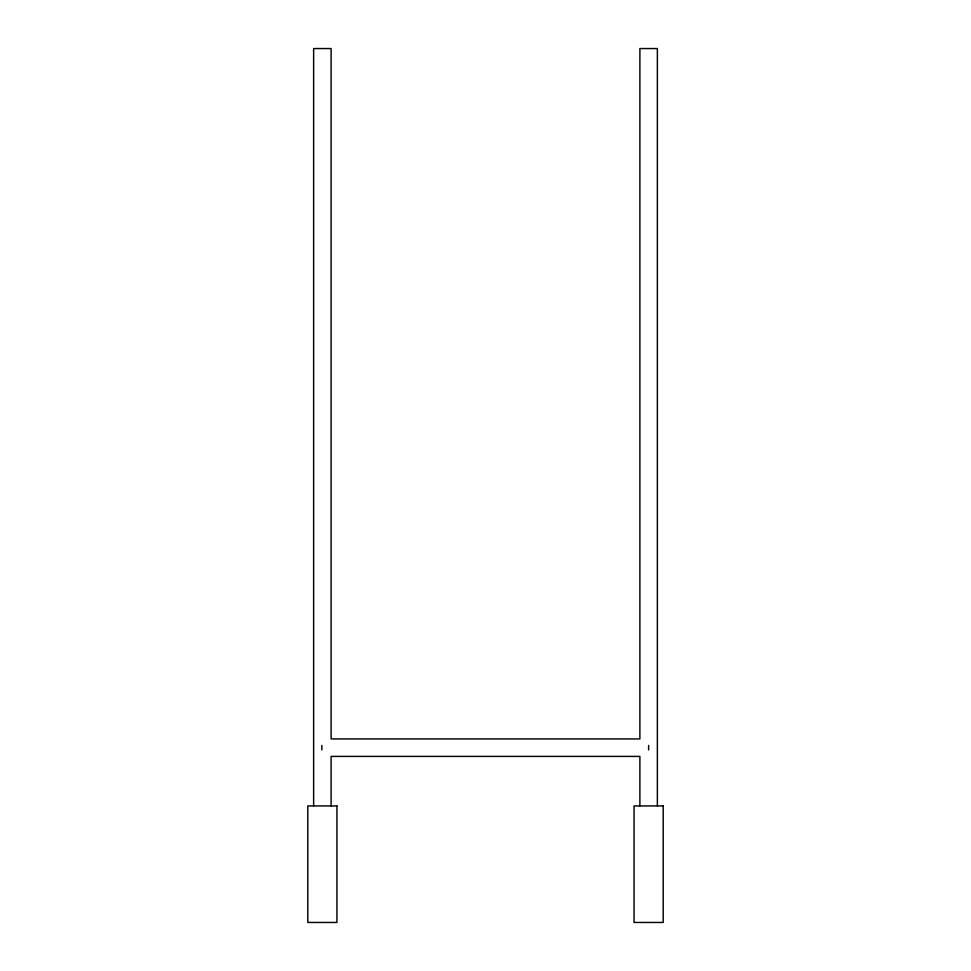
<?xml version="1.0" encoding="UTF-8"?>
<svg xmlns="http://www.w3.org/2000/svg" width="971" height="971" viewBox="0 0 971 971"><rect width="100%" height="100%" fill="white"/><g stroke="black" fill="none" stroke-linecap="round" stroke-linejoin="round"><path stroke-width="1.46" d="M657.367 805.93L657.367 48.55L639.889 48.55L639.889 738.931L331.111 738.931L331.111 48.55L313.633 48.55L313.633 805.93M648.628 745.412L648.628 749.928M639.889 805.93L639.889 756.409L331.111 756.409L331.111 805.93M321.85 745.412L321.85 749.928M336.937 805.93L307.807 805.93L307.807 922.45L336.937 922.45L336.937 805.93M663.193 805.93L634.063 805.93L634.063 922.45L663.193 922.45L663.193 805.93"/></g></svg>
